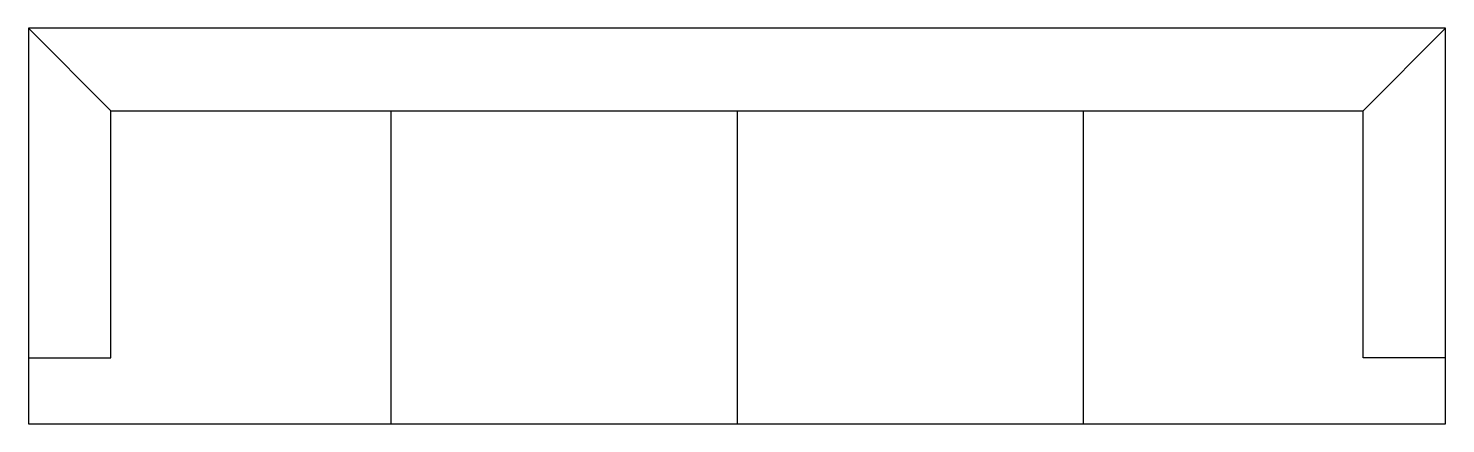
# Model space of a CAD drawing. Extents: x 0 to 1.72, y -0.48 to 0.
import ezdxf

# ---------------------------------------------------------------- set-up
doc = ezdxf.new("R2010")
doc.units = 0
doc.layers.get('0').update_dxf_attribs({"linetype": 'CONTINUOUS'})

msp = doc.modelspace()

# ---------------------------------------------------------------- linework, layer by layer
at = {"color": 0}
for p, q in [((1.72, 0), (0, 0)), ((0, 0), (0, -0.48)), ((0.1, -0.1), (0, 0)), ((1.62, -0.1), (1.72, 0)), ((1.72, -0.48), (1.72, 0)), ((0.1, -0.1), (1.62, -0.1)), ((0.1, -0.4), (0.1, -0.1)), ((0.44, -0.1), (0.44, -0.48)), ((0.86, -0.1), (0.86, -0.48)), ((1.28, -0.1), (1.28, -0.48)), ((1.62, -0.4), (1.62, -0.1)), ((0, -0.4), (0.1, -0.4)), ((1.72, -0.4), (1.62, -0.4)), ((0, -0.48), (1.72, -0.48))]:
    msp.add_line(p, q, dxfattribs=at)

doc.saveas('drawing.dxf')
